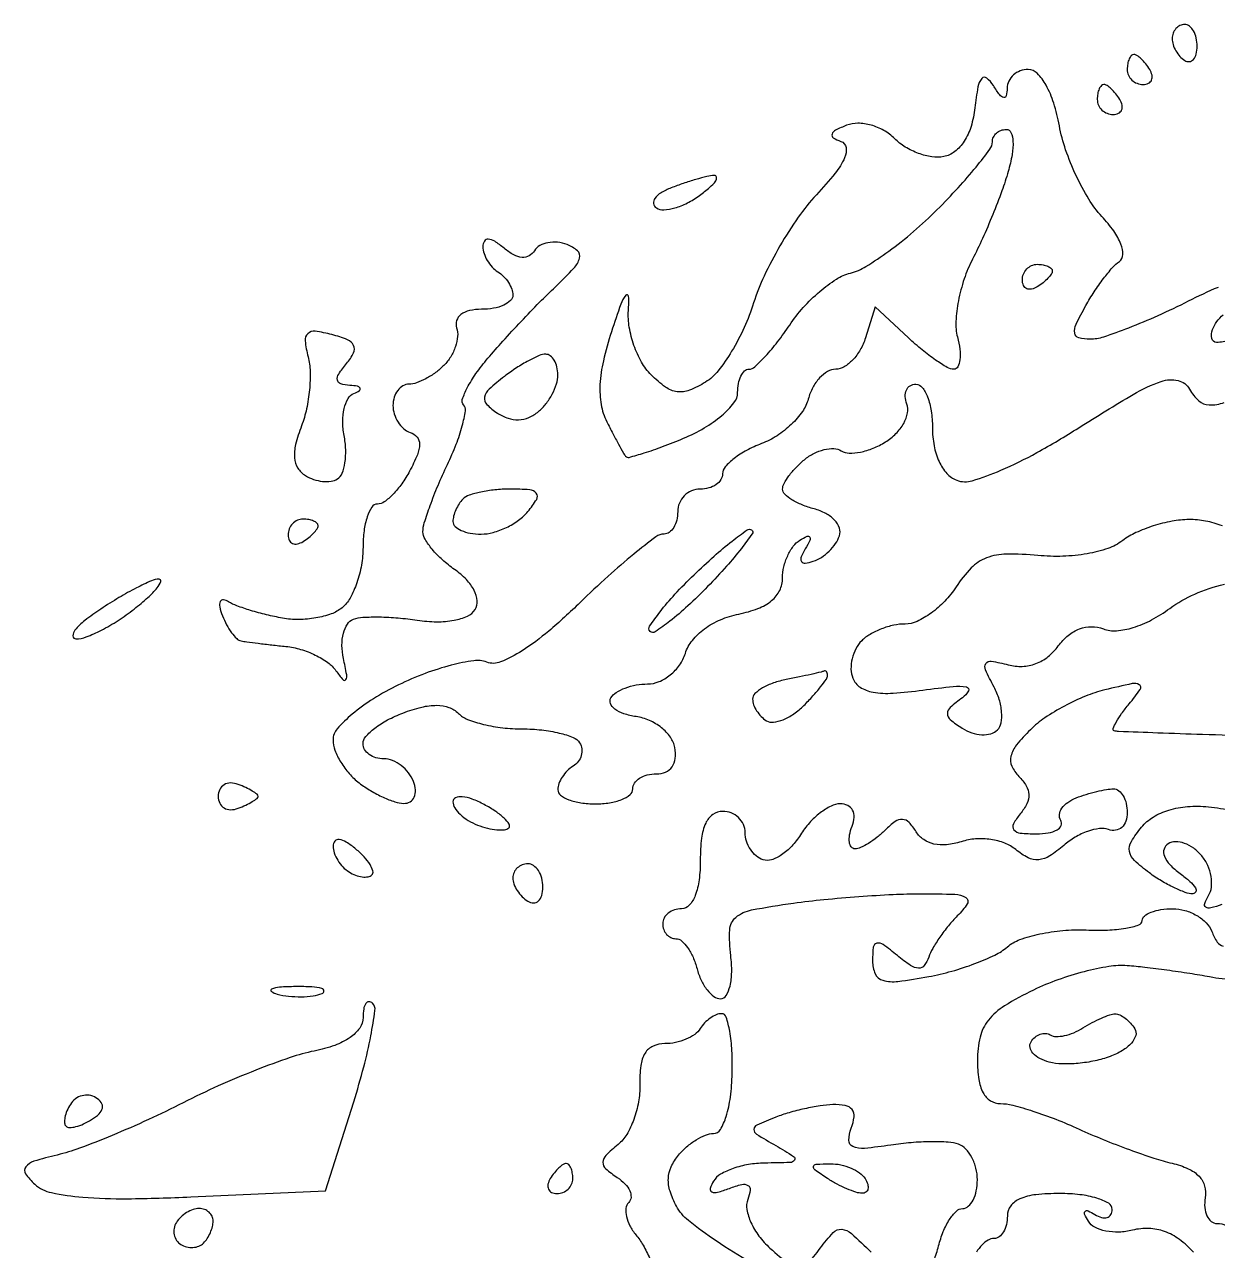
# Model space of a CAD drawing. Extents: x 0 to 102, y 0 to 135.
# Drawn here: x 90.05 to 96.78, y 81.32 to 88.24 of the extents above; entities that cross this region are included whole.
import ezdxf

# ---------------------------------------------------------------- set-up
doc = ezdxf.new("R2010")
doc.units = 0
doc.header["$MEASUREMENT"] = 0

msp = doc.modelspace()

# ---------------------------------------------------------------- linework, layer by layer
for points in [[(96.5991, 88.2378, 0.112153), (96.572206, 88.231691, 0.100145), (96.549309, 88.214415, 0.094392), (96.533948, 88.188589, 0.087308), (96.5286, 88.158193, 0.076861), (96.533808, 88.124513, 0.053298), (96.549309, 88.089171, 0.05288), (96.572128, 88.057576, 0.071639), (96.5991, 88.035014, 0.16277), (96.625814, 88.028735, 0.190804), (96.648891, 88.040426, 0.124167), (96.664497, 88.070569, 0.05773), (96.6696, 88.114621, 0.055286), (96.664374, 88.161741, 0.074868), (96.648891, 88.201616, 0.094314), (96.625998, 88.228364, 0.170324)], [(96.312107, 88.0686, 0.210953), (96.297841, 88.062301, 0.081139), (96.285759, 88.043749, 0.061769), (96.277536, 88.016389, 0.042167), (96.2748, 87.984, 0.105053), (96.281658, 87.95172, 0.099167), (96.301118, 87.924251, 0.09642), (96.330193, 87.90584, 0.093332), (96.364393, 87.8994, 0.108972), (96.394421, 87.906023, 0.182303), (96.412309, 87.924251, 0.161196), (96.414941, 87.951674, 0.082592), (96.4017, 87.984, 0.029505), (96.378943, 88.016383, 0.035638), (96.353814, 88.043749, 0.038439), (96.329935, 88.063055, 0.151918)], [(96.142907, 87.8994, 0.210953), (96.128641, 87.893101, 0.081139), (96.116559, 87.874549, 0.061769), (96.108336, 87.847189, 0.042167), (96.1056, 87.8148, 0.105053), (96.112458, 87.78252, 0.099167), (96.131918, 87.755051, 0.09642), (96.160993, 87.73664, 0.093332), (96.195193, 87.7302, 0.108972), (96.225221, 87.736823, 0.182303), (96.243109, 87.755051, 0.161196), (96.245741, 87.782474, 0.082592), (96.2325, 87.8148, 0.029505), (96.209743, 87.847183, 0.035638), (96.184614, 87.874549, 0.038439), (96.160735, 87.893855, 0.151918)], [(93.94332, 87.385854, 0.040059), (93.901968, 87.379409, 0.011396), (93.839035, 87.362837, 0.0114), (93.768585, 87.340807, 0.011845), (93.700115, 87.315848, 0.0416), (93.642923, 87.287768, 0.099278), (93.60806, 87.256096, 0.196445), (93.600614, 87.226626, 0.222768), (93.616448, 87.202396, 0.155193), (93.658625, 87.191822, 0.054551), (93.720856, 87.202586, 0.047746), (93.79127, 87.230359, 0.040086), (93.859653, 87.272402, 0.0193), (93.917227, 87.318012, 0.056762), (93.951585, 87.35498, 0.209864), (93.956309, 87.375936, 0.380211)], [(92.756368, 86.975051, 0.028771), (92.703593, 87.013952, 0.126056), (92.667202, 87.02629, 0.282987), (92.645655, 87.015197, 0.13679), (92.637, 86.984152, 0.080924), (92.643237, 86.945867, 0.053435), (92.661851, 86.905254, 0.052403), (92.689237, 86.868568, 0.067923), (92.7216, 86.8419, -0.06081), (92.753961, 86.815995, -0.051032), (92.781349, 86.781589, -0.053229), (92.799999, 86.744319, -0.089642), (92.8062, 86.710007, -0.207143), (92.793027, 86.679574, -0.082571), (92.754427, 86.653785, -0.062946), (92.697423, 86.636244, -0.043224), (92.62995, 86.6304, 0.053595), (92.56211, 86.623107, 0.10666), (92.513153, 86.60085, 0.154795), (92.488606, 86.566786, 0.161131), (92.488698, 86.525405, -0.103478), (92.49427, 86.477388, -0.058902), (92.48213, 86.419967, -0.055118), (92.455319, 86.362445, -0.059851), (92.417191, 86.313905, -0.037856), (92.369747, 86.273148, -0.034698), (92.315345, 86.238686, -0.03651), (92.262328, 86.214862, -0.087557), (92.220043, 86.2074, 0.131281), (92.185476, 86.198165, 0.100621), (92.156026, 86.172194, 0.088221), (92.136217, 86.133344, 0.074022), (92.1294, 86.08755, 0.074662), (92.136642, 86.039325, 0.067194), (92.157815, 85.993434, 0.070386), (92.189156, 85.95675, 0.100713), (92.226131, 85.935456, -0.13675), (92.26514, 85.909136, -0.181721), (92.279524, 85.869223, -0.096199), (92.266958, 85.808918, -0.023545), (92.223155, 85.716906, -0.031585), (92.178986, 85.645595, -0.038563), (92.128759, 85.585327, -0.042403), (92.079936, 85.543007, -0.158666), (92.041823, 85.5306, 0.254059), (92.010463, 85.513566, 0.06311), (91.984177, 85.459089, 0.049111), (91.96614, 85.380416, 0.031816), (91.9602, 85.287159, -0.043456), (91.951457, 85.186757, -0.039931), (91.925452, 85.08639, -0.042346), (91.887307, 85.000511, -0.094135), (91.841907, 84.945543, -0.087462), (91.780863, 84.910734, -0.042988), (91.694117, 84.887858, -0.040902), (91.597329, 84.879108, -0.046981), (91.504903, 84.887029, -0.014602), (91.414933, 84.906073, -0.014238), (91.325461, 84.930476, -0.014283), (91.248182, 84.956369, -0.05047), (91.201165, 84.979239, 0.106344), (91.171567, 84.989765, 0.333088), (91.154271, 84.980016, 0.160888), (91.151417, 84.950197, 0.035714), (91.16652, 84.900494, 0.030801), (91.189808, 84.849447, 0.036474), (91.218082, 84.804596, 0.039509), (91.246979, 84.771273, 0.14641), (91.271301, 84.758403, 0.015998), (91.303608, 84.753059, 0.002441), (91.368366, 84.744786, 0.002729), (91.444919, 84.735809, 0.002362), (91.525344, 84.727208, -0.047444), (91.60784, 84.710774, -0.040298), (91.690619, 84.678476, -0.042144), (91.761609, 84.636231, -0.083742), (91.807633, 84.589955, 0.022345), (91.847245, 84.538942, 0.512003), (91.86298, 84.540212, 0.182848), (91.867994, 84.567434, 0.00883), (91.84962, 84.659394, -0.050955), (91.841233, 84.733257, -0.064971), (91.849331, 84.801256, -0.079106), (91.871768, 84.853424, -0.166349), (91.905731, 84.880724, -0.073142), (91.95978, 84.891757, -0.017484), (92.051681, 84.89363, -0.0176), (92.158452, 84.888309, -0.016603), (92.266695, 84.875457, 0.034702), (92.376415, 84.866438, 0.048925), (92.474127, 84.874777, 0.058889), (92.550173, 84.898347, 0.150887), (92.593116, 84.935837, 0.162352), (92.604714, 84.984997, 0.096595), (92.587761, 85.043334, 0.07396), (92.543771, 85.104556, 0.047306), (92.476971, 85.161458, -0.030503), (92.408702, 85.215767, -0.035239), (92.350997, 85.275593, -0.037864), (92.31043, 85.33227, -0.137233), (92.2986, 85.374562, -0.075855), (92.306331, 85.425225, -0.011589), (92.33913, 85.522241, -0.012736), (92.383749, 85.635704, -0.010732), (92.436575, 85.75349, 0.018021), (92.486056, 85.868267, 0.026555), (92.520355, 85.972504, 0.024789), (92.538834, 86.057031, 0.242348), (92.528032, 86.090768, -0.287082), (92.520904, 86.121729, -0.03693), (92.54908, 86.187148, -0.034025), (92.598062, 86.267303, -0.021767), (92.665007, 86.353547, -0.008261), (92.74959, 86.449959, -0.005004), (92.852701, 86.561385, -0.005012), (92.957295, 86.669968, -0.008789), (93.046294, 86.757396, 0.014261), (93.15066, 86.862191, 0.121545), (93.182967, 86.919552, 0.289166), (93.170655, 86.96052, 0.087588), (93.112453, 86.995498, 0.066141), (93.058204, 87.008447, 0.071975), (93.004052, 87.0062, 0.080916), (92.958277, 86.989663, 0.127963), (92.928278, 86.960997, -0.127098), (92.897696, 86.931675, -0.149374), (92.858617, 86.923142, -0.106971), (92.811152, 86.937549, -0.046256)], [(95.7672, 86.8842, -0.042167), (95.799589, 86.881464, -0.061769), (95.826949, 86.873241, -0.081139), (95.845501, 86.861159, -0.210953), (95.8518, 86.846893, -0.151918), (95.846255, 86.829065, -0.038439), (95.826949, 86.805186, -0.035638), (95.799583, 86.780057, -0.029505), (95.7672, 86.7573, -0.082592), (95.734874, 86.744059, -0.161196), (95.707451, 86.746691, -0.182303), (95.689223, 86.764579, -0.108972), (95.6826, 86.794607, -0.093332), (95.68904, 86.828807, -0.09642), (95.707451, 86.857882, -0.099167), (95.73492, 86.877342, -0.105053)], [(91.784415, 86.487435, 0.030405), (91.690242, 86.506034, 0.225347), (91.647859, 86.492499, 0.239029), (91.633058, 86.451848, 0.033934), (91.650186, 86.361789, -0.058296), (91.661633, 86.280154, -0.029559), (91.657868, 86.176315, -0.028896), (91.641191, 86.068248, -0.038125), (91.612975, 85.97269, 0.029299), (91.57993, 85.867628, 0.081804), (91.573551, 85.790879, 0.120812), (91.592399, 85.734154, 0.11449), (91.635632, 85.691251, 0.058614), (91.681395, 85.669903, 0.054698), (91.731946, 85.659124, 0.058694), (91.779487, 85.659906, 0.105357), (91.816077, 85.672999, 0.163973), (91.842425, 85.704781, 0.053916), (91.858214, 85.764282, 0.046933), (91.862532, 85.838811, 0.038256), (91.853563, 85.918265, -0.046301), (91.845942, 85.997117, -0.058463), (91.854198, 86.06988, -0.070271), (91.876037, 86.126171, -0.168816), (91.909046, 86.15547, 0.044132), (91.939756, 86.171444, 0.384158), (91.943517, 86.185065, 0.239462), (91.928788, 86.195954, 0.027265), (91.886391, 86.200721, -0.056469), (91.834094, 86.209713, -0.29076), (91.815556, 86.230774, -0.188027), (91.823042, 86.264911, -0.026297), (91.867024, 86.323967, 0.054485), (91.907144, 86.384689, 0.240196), (91.907291, 86.426283, 0.182496), (91.87209, 86.458545, 0.031275)], [(92.99157, 86.3766, 0.103121), (92.955043, 86.368986, 0.020747), (92.895001, 86.339795, 0.021099), (92.82681, 86.299271, 0.01834), (92.75892, 86.251308, 0.021039), (92.67232, 86.179277, 0.162146), (92.646761, 86.133948, 0.248567), (92.659126, 86.093302, 0.051975), (92.718763, 86.044647, 0.065438), (92.779171, 86.015481, 0.089414), (92.838878, 86.007021, 0.091698), (92.896649, 86.019969, 0.072466), (92.951413, 86.053398, 0.055436), (92.992966, 86.096483, 0.043218), (93.028102, 86.151279, 0.044461), (93.052103, 86.208858, 0.076666), (93.06, 86.260059, 0.056784), (93.054921, 86.304635, 0.076159), (93.039899, 86.342366, 0.095264), (93.017675, 86.367659, 0.1665)], [(92.788359, 85.6152, 0.024777), (92.704688, 85.611051, 0.027823), (92.625062, 85.598633, 0.028718), (92.55934, 85.580601, 0.115563), (92.5242, 85.5588, 0.053359), (92.502609, 85.532033, 0.038504), (92.484367, 85.498258, 0.03911), (92.471896, 85.463008, 0.065559), (92.4678, 85.4319, 0.209925), (92.47964, 85.404943, 0.081529), (92.51446, 85.382109, 0.062085), (92.56583, 85.366572, 0.04245), (92.626641, 85.3614, 0.067559), (92.695177, 85.370703, 0.044533), (92.76976, 85.398677, 0.044279), (92.83881, 85.439725, 0.063393), (92.8908, 85.4883, 0.03389), (92.940623, 85.557361, 0.319327), (92.938518, 85.591853, 0.208761), (92.901086, 85.611342, 0.017107)], [(91.6218, 85.446, 0.105053), (91.58952, 85.439142, 0.099167), (91.562051, 85.419682, 0.09642), (91.54364, 85.390607, 0.093332), (91.5372, 85.356407, 0.108972), (91.543823, 85.326379, 0.182303), (91.562051, 85.308491, 0.161196), (91.589474, 85.305859, 0.082592), (91.6218, 85.3191, 0.029505), (91.654183, 85.341857, 0.035638), (91.681549, 85.366986, 0.038439), (91.700855, 85.390865, 0.151918), (91.7064, 85.408693, 0.210953), (91.700101, 85.422959, 0.081139), (91.681549, 85.435041, 0.061769), (91.654189, 85.443264, 0.042167)], [(94.154017, 85.384946, -0.412246), (94.157682, 85.363409, -0.011601), (94.096226, 85.280292, -0.017284), (94.012488, 85.179746, -0.010193), (93.906, 85.0653, -0.013127), (93.794003, 84.95566, -0.021663), (93.693179, 84.869838, -0.017325), (93.609752, 84.809362, -0.358803), (93.581063, 84.812137, -0.357591), (93.578235, 84.84074, -0.0179), (93.637253, 84.922699, -0.022055), (93.721414, 85.021815, -0.013369), (93.829081, 85.131783, -0.010305), (93.942277, 85.236947, -0.016537), (94.043504, 85.321338, -0.010534), (94.1288, 85.384952, -0.320312)], [(90.808359, 85.107043, 0.103357), (90.765382, 85.097728, 0.01367), (90.680936, 85.057274, 0.015373), (90.582362, 85.002802, 0.012345), (90.4797, 84.9384, 0.019297), (90.389652, 84.873631, 0.053788), (90.333811, 84.819526, 0.180702), (90.322313, 84.786621, 0.406536), (90.339456, 84.769757, 0.094654), (90.397261, 84.780505, 0.025383), (90.482842, 84.819066, 0.024774), (90.577428, 84.873679, 0.023342), (90.668115, 84.9384, 0.015715), (90.745624, 85.003413, 0.036943), (90.798042, 85.057734, 0.085027), (90.81833, 85.092835, 0.524643)], [(94.56165, 84.588479, -0.065829), (94.54624, 84.58255, -0.002963), (94.490797, 84.569573, -0.004927), (94.424611, 84.555178, -0.003502), (94.35015, 84.540295, 0.03523), (94.277273, 84.520853, 0.048633), (94.215715, 84.492746, 0.058707), (94.173055, 84.460797, 0.205502), (94.1598, 84.429909, 0.089108), (94.165504, 84.398158, 0.05326), (94.182648, 84.363721, 0.051128), (94.207828, 84.331971, 0.061216), (94.23758, 84.308115, 0.169581), (94.277074, 84.299383, 0.066704), (94.331792, 84.313446, 0.05587), (94.392168, 84.346148, 0.044372), (94.44908, 84.393765, 0.012579), (94.500297, 84.447627, 0.017129), (94.54352, 84.498856, 0.01404), (94.576251, 84.542955, 0.153801), (94.5828, 84.563743, 0.058802), (94.58126, 84.576793, 0.118669), (94.576587, 84.585965, 0.177703), (94.569668, 84.589851, 0.166183)], [(91.2552, 83.948383, 0.090826), (91.21215, 83.956451, 0.136649), (91.175535, 83.946415, 0.147408), (91.151207, 83.919716, 0.112027), (91.1424, 83.8809, 0.112027), (91.151207, 83.842084, 0.147408), (91.175535, 83.815385, 0.136649), (91.21215, 83.805349, 0.090826), (91.2552, 83.813417, 0.017491), (91.298416, 83.831759, 0.025698), (91.334865, 83.851095, 0.023571), (91.362052, 83.869152, 0.238735), (91.368, 83.8809, 0.238735), (91.362052, 83.892648, 0.023571), (91.334865, 83.910705, 0.025698), (91.298416, 83.930041, 0.017491)], [(92.644246, 83.834722, 0.033165), (92.57651, 83.865386, 0.067322), (92.519608, 83.87837, 0.122555), (92.482395, 83.872594, 0.301931), (92.4678, 83.850628, 0.144219), (92.477799, 83.816683, 0.059778), (92.508634, 83.7795, 0.052368), (92.553628, 83.744981, 0.045871), (92.606809, 83.71876, 0.030275), (92.662773, 83.701087, 0.038881), (92.715981, 83.692084, 0.043102), (92.759656, 83.69192, 0.177582), (92.783254, 83.702854, 0.353534), (92.785475, 83.72377, 0.059538), (92.757863, 83.757033, 0.04293), (92.709227, 83.795822, 0.024012)], [(91.919944, 83.583103, 0.030483), (91.865443, 83.62299, 0.110288), (91.825321, 83.637687, 0.256649), (91.801239, 83.628319, 0.176123), (91.791, 83.600152, 0.085443), (91.797634, 83.561615, 0.053409), (91.817505, 83.520232, 0.051744), (91.846714, 83.482423, 0.0641), (91.881229, 83.454421, 0.04739), (91.918614, 83.435952, 0.058241), (91.956325, 83.426411, 0.069134), (91.98875, 83.426624, 0.161573), (92.010173, 83.437373, 0.274667), (92.015888, 83.459823, 0.066988), (91.999639, 83.496152, 0.05004), (91.966546, 83.539289, 0.030935)], [(92.8908, 83.5002, 0.092995), (92.858505, 83.494141, 0.096318), (92.831051, 83.476815, 0.099231), (92.812677, 83.450967, 0.105429), (92.8062, 83.420593, 0.089642), (92.812401, 83.386281, 0.053229), (92.831051, 83.349011, 0.051032), (92.858439, 83.314605, 0.06081), (92.8908, 83.2887, 0.139169), (92.922918, 83.279568, 0.191142), (92.950549, 83.290517, 0.138808), (92.969202, 83.321639, 0.066118), (92.9754, 83.368307, 0.062283), (92.969094, 83.418738, 0.080552), (92.950549, 83.461456, 0.097988), (92.923065, 83.490046, 0.153634)], [(91.5795, 82.806907, 0.012823), (91.48913, 82.803472, 0.080377), (91.444216, 82.793237, 0.597527), (91.442732, 82.779691, 0.087174), (91.47536, 82.764773, 0.037336), (91.540299, 82.752937, 0.029507), (91.611649, 82.749606, 0.030339), (91.678574, 82.754501, 0.06278), (91.72916, 82.767908, 0.31318), (91.739056, 82.783035, 0.333666), (91.728155, 82.796744, 0.052471), (91.670878, 82.805405, 0.014395)], [(92.013461, 82.713739, 0.206191), (91.993425, 82.721711, 0.24505), (91.975846, 82.71191, 0.107754), (91.96386, 82.680721, 0.03807), (91.9602, 82.632722, -0.15486), (91.941281, 82.573104, -0.088533), (91.887072, 82.519516, -0.065442), (91.800315, 82.475192, -0.036022), (91.68525, 82.443395, 0.03325), (91.548142, 82.406322, 0.011305), (91.354385, 82.3349, 0.011184), (91.14331, 82.246121, 0.012646), (90.945, 82.151353, -0.01009), (90.748823, 82.056369, -0.009378), (90.544163, 81.966938, -0.009403), (90.359229, 81.89427, -0.030986), (90.233847, 81.856355, 0.015228), (90.101827, 81.82093, 0.156644), (90.055919, 81.789295, 0.328018), (90.055031, 81.750248, 0.057257), (90.106947, 81.691715, 0.131935), (90.20128, 81.643976, 0.031154), (90.377569, 81.618441, 0.023252), (90.63011, 81.609582, 0.008519), (90.9873, 81.619754), (91.7487, 81.654428), (91.907711, 82.157453, 0.011837), (91.964781, 82.354068, 0.017743), (92.004368, 82.528359, 0.012855), (92.027746, 82.671271, 0.234628)], [(96.206357, 82.652905, -0.116886), (96.232549, 82.647307, -0.051007), (96.263131, 82.628758, -0.046665), (96.293041, 82.601427, -0.045925), (96.317542, 82.568884, -0.215759), (96.322466, 82.5308, -0.108622), (96.298196, 82.487698, -0.075548), (96.247553, 82.445835, -0.046444), (96.17764, 82.41231, -0.037029), (96.092874, 82.387909, -0.028334), (95.997458, 82.373526, -0.029008), (95.906113, 82.370331, -0.05825), (95.834757, 82.380344, -0.054545), (95.780694, 82.400988, -0.092558), (95.742503, 82.430526, -0.133446), (95.725902, 82.463819, -0.189936), (95.731697, 82.495998, -0.079254), (95.754378, 82.522292, -0.090948), (95.783136, 82.538737, -0.100771), (95.813393, 82.542915, -0.123095), (95.840535, 82.534262, 0.139833), (95.87287, 82.525114, 0.052397), (95.920161, 82.530187, 0.046714), (95.973474, 82.546965, 0.041469), (96.025039, 82.573887, -0.018681), (96.076366, 82.603732, -0.019591), (96.128981, 82.629159, -0.019679), (96.175925, 82.647454, -0.077685)], [(90.452278, 82.179705, 0.103479), (90.41445, 82.1934, 0.098884), (90.373647, 82.191113, 0.096839), (90.336173, 82.173186, 0.094768), (90.307874, 82.142351, 0.038613), (90.288563, 82.104928, 0.050865), (90.277309, 82.068232, 0.060887), (90.275019, 82.037462, 0.18664), (90.283329, 82.018671, 0.211554), (90.303242, 82.010984, 0.051196), (90.338977, 82.016415, 0.043708), (90.382372, 82.031789, 0.031442), (90.427732, 82.056025, 0.051827), (90.470844, 82.089287, 0.154764), (90.488595, 82.121548, 0.207337), (90.482027, 82.15192, 0.099167)], [(93.107293, 81.8082, 0.151918), (93.089465, 81.802655, 0.038439), (93.065586, 81.783349, 0.035638), (93.040457, 81.755983, 0.029505), (93.0177, 81.7236, 0.082592), (93.004459, 81.691274, 0.161196), (93.007091, 81.663851, 0.182303), (93.024979, 81.645623, 0.108972), (93.055007, 81.639, 0.093332), (93.089207, 81.64544, 0.09642), (93.118282, 81.663851, 0.099167), (93.137742, 81.69132, 0.105053), (93.1446, 81.7236, 0.042167), (93.141864, 81.755989, 0.061769), (93.133641, 81.783349, 0.081139), (93.121559, 81.801901, 0.210953)], [(94.598957, 81.806905, -0.053738), (94.657557, 81.801125, -0.049393), (94.71535, 81.782968, -0.052761), (94.763876, 81.755919, -0.101161), (94.7943, 81.7236, -0.058538), (94.809387, 81.69127, -0.128516), (94.811122, 81.664232, -0.195945), (94.799748, 81.646817, -0.157323), (94.778143, 81.640295, -0.074451), (94.743406, 81.646171, -0.021733), (94.692528, 81.665301, -0.021318), (94.636407, 81.692115, -0.021347), (94.5828, 81.7236, -0.010223), (94.511503, 81.77177, -0.295079), (94.503636, 81.791337, -0.343021), (94.51838, 81.804224, -0.012098)], [(91.034593, 81.5544, 0.08447), (91.000542, 81.548606, 0.05343), (90.964073, 81.531266, 0.051896), (90.930834, 81.505771, 0.064898), (90.906313, 81.475646, 0.093091), (90.893379, 81.442093, 0.096347), (90.893728, 81.406558, 0.099213), (90.907242, 81.374567, 0.105322), (90.93182, 81.351046, 0.08028), (90.964232, 81.337595, 0.074487), (91.000101, 81.334559, 0.077824), (91.03384, 81.342089, 0.10298), (91.0601, 81.3593, 0.055296), (91.080813, 81.385182, 0.038722), (91.098308, 81.418217, 0.039128), (91.110261, 81.452955, 0.063383), (91.1142, 81.4839, 0.112153), (91.108091, 81.510794, 0.100145), (91.090815, 81.533691, 0.094392), (91.064989, 81.549052, 0.087308)]]:
    msp.add_lwpolyline(points, format="xyb", close=True)
for points in [[(96.787286, 86.754245, 0.01604), (96.619184, 86.675732, -0.011356), (96.447533, 86.593595, -0.013504), (96.281873, 86.524219, -0.012332), (96.140021, 86.473253, -0.080237), (96.065396, 86.4612, -0.064638), (96.001354, 86.469514, -0.305881), (95.978216, 86.495952, -0.144666), (95.986347, 86.545664, -0.015131), (96.041433, 86.65155, -0.017555), (96.088243, 86.728749, -0.017008), (96.140825, 86.803314, -0.017196), (96.191511, 86.86566, -0.058155), (96.230283, 86.900894, 0.23938), (96.249934, 86.938693, 0.095561), (96.239121, 86.997771, 0.062511), (96.198754, 87.072293, 0.032052), (96.131384, 87.154694, -0.050832), (96.057657, 87.252105, -0.02707), (95.98615, 87.385468, -0.026651), (95.927208, 87.531022, -0.037248), (95.891536, 87.66675, 0.030438), (95.859968, 87.793868, 0.050632), (95.816477, 87.895194, 0.066071), (95.766604, 87.962379, 0.202782), (95.715485, 87.984, 0.08857), (95.670529, 87.975974, 0.093791), (95.632131, 87.952936, 0.098632), (95.606202, 87.918596, 0.109905), (95.596705, 87.87825, -0.04839), (95.59207, 87.835884, -0.409025), (95.577606, 87.826229, -0.188239), (95.555423, 87.840138, -0.018598), (95.519147, 87.892998, 0.079642), (95.481589, 87.935544, 0.41338), (95.453443, 87.932853, 0.130807), (95.431753, 87.885727, 0.014356), (95.414692, 87.766821, -0.044958), (95.393104, 87.662282, -0.069245), (95.35452, 87.578545, -0.084681), (95.301837, 87.520733, -0.119418), (95.238584, 87.492096, -0.084331), (95.17247, 87.49083, -0.050403), (95.096084, 87.510321, -0.048694), (95.021674, 87.546069, -0.060128), (94.961186, 87.593528, 0.066861), (94.90055, 87.639804, 0.061906), (94.828281, 87.669908, 0.065142), (94.754733, 87.680343, 0.094593), (94.690379, 87.66878, 0.023719), (94.628252, 87.641493, 0.193636), (94.608049, 87.618781, 0.356424), (94.615429, 87.597938, 0.056048), (94.657906, 87.578265, -0.279798), (94.687302, 87.543605, -0.147639), (94.679411, 87.485686, -0.062519), (94.625302, 87.398108, -0.017631), (94.520055, 87.27654, 0.034562), (94.417717, 87.149918, 0.021091), (94.314192, 86.987856, 0.021096), (94.224755, 86.817769, 0.034774), (94.165679, 86.666532, -0.031113), (94.112395, 86.52712, -0.029689), (94.041495, 86.393116, -0.031038), (93.964561, 86.282584, -0.085818), (93.894125, 86.219617, -0.04391), (93.803178, 86.173364, -0.129655), (93.734181, 86.164705, -0.124627), (93.668236, 86.19112, -0.039127), (93.58677, 86.260745, -0.06831), (93.532955, 86.331683, -0.043256), (93.489979, 86.426357, -0.042766), (93.463379, 86.528743, -0.059863), (93.458742, 86.623059, 0.030012), (93.45959, 86.704175, 0.690044), (93.444001, 86.709224, 0.084006), (93.415954, 86.65889, 0.005724), (93.36285, 86.5035, 0.022565), (93.317017, 86.339639, 0.043923), (93.298107, 86.205274, 0.055186), (93.304667, 86.092745, 0.074283), (93.336415, 85.9959, 0.003744), (93.370516, 85.929193, 0.004891), (93.402752, 85.868734, 0.003659), (93.430586, 85.818613, 0.04482), (93.443015, 85.800594, 0.294169), (93.462146, 85.794567, 0.008455), (93.548004, 85.819621, 0.014552), (93.651385, 85.855025, 0.009186), (93.769956, 85.902027, 0.034125), (93.886792, 85.960497, 0.042759), (93.985535, 86.030647, 0.048399), (94.054456, 86.101594, 0.170162), (94.0752, 86.160783, -0.046377), (94.07987, 86.211024, -0.066171), (94.093838, 86.253527, -0.08607), (94.114411, 86.282258, -0.195913), (94.13865, 86.292243, 0.187294), (94.172249, 86.305435, 0.020144), (94.23249, 86.365593, 0.022566), (94.30045, 86.446168, 0.016315), (94.369006, 86.541604, -0.035902), (94.445852, 86.640198, -0.032349), (94.538574, 86.730518, -0.033846), (94.632606, 86.800518, -0.081772), (94.711883, 86.834888, 0.07653), (94.799931, 86.871976, 0.019842), (94.92804, 86.957958, 0.019706), (95.067966, 87.068859, 0.018952), (95.200627, 87.191827, 0.010479), (95.320445, 87.316775, 0.014758), (95.421523, 87.433432, 0.0109), (95.499581, 87.533459, 0.1616), (95.5134, 87.5751, -0.110848), (95.519437, 87.601995, -0.100001), (95.536516, 87.624891, -0.09478), (95.562048, 87.640248, -0.088363), (95.592094, 87.6456, -0.300818), (95.618383, 87.62821, -0.089633), (95.629572, 87.578908, -0.054822), (95.624633, 87.503191, -0.026161), (95.602648, 87.408008, -0.01755), (95.567064, 87.298578, -0.009148), (95.515478, 87.164701, -0.009086), (95.457459, 87.029086, -0.013706), (95.401584, 86.91337, 0.038285), (95.354223, 86.801573, 0.033109), (95.3217, 86.678321, 0.034514), (95.307373, 86.56223, 0.077548), (95.316298, 86.474162, -0.033366), (95.329659, 86.404336, -0.058304), (95.330006, 86.34551, -0.087627), (95.318364, 86.305831, -0.285009), (95.29607, 86.292, -0.132202), (95.259011, 86.301973, -0.019573), (95.192972, 86.343828, -0.020915), (95.117279, 86.400877, -0.016626), (95.0404, 86.468434), (94.852594, 86.644868), (94.796596, 86.468434, -0.053641), (94.766905, 86.400956, -0.059377), (94.724344, 86.343828, -0.067597), (94.675999, 86.304982, -0.136309), (94.629266, 86.292, 0.134049), (94.583418, 86.279483, 0.073165), (94.537719, 86.242597, 0.064314), (94.499064, 86.188129, 0.058305), (94.473954, 86.123819, -0.090018), (94.441164, 86.053317, -0.048468), (94.378359, 85.980505, -0.046144), (94.297588, 85.916518, -0.053658), (94.210287, 85.872113, 0.032222), (94.126187, 85.833772, 0.041783), (94.055133, 85.787657, 0.047359), (94.005336, 85.740907, 0.182564), (93.9906, 85.701894, -0.144811), (93.98082, 85.668834, -0.099378), (93.953323, 85.640666, -0.083591), (93.912209, 85.621684, -0.066536), (93.8637, 85.6152, 0.099038), (93.81527, 85.605512, 0.097945), (93.774077, 85.577923, 0.097945), (93.746488, 85.53673, 0.099038), (93.7368, 85.4883, -0.058635), (93.731089, 85.439767, -0.077698), (93.71423, 85.398677, -0.09631), (93.689273, 85.37115, -0.161969), (93.659964, 85.3614, 0.163594), (93.613431, 85.345756, 0.008715), (93.488942, 85.247926, 0.012921), (93.343522, 85.123102, 0.008993), (93.185659, 84.975104, -0.016505), (93.00847, 84.813919, -0.034241), (92.858219, 84.702826, -0.043486), (92.737277, 84.639662, -0.192525), (92.658539, 84.63856, 0.128302), (92.58538, 84.646729, 0.027228), (92.458596, 84.621233, 0.026816), (92.310702, 84.574426, 0.02268), (92.159944, 84.509709, 0.026829), (92.018684, 84.431714, 0.035094), (91.899377, 84.345038, 0.037744), (91.814419, 84.262011, 0.182343), (91.791, 84.19993, 0.090645), (91.801673, 84.14154, 0.046178), (91.83449, 84.074273, 0.043822), (91.882407, 84.00907, 0.050077), (91.93905, 83.956367, 0.028635), (92.003304, 83.913154, 0.02629), (92.073894, 83.876204, 0.02724), (92.140391, 83.850015, 0.073792), (92.190195, 83.841291, 0.138767), (92.22576, 83.85036, 0.159468), (92.249018, 83.876397, 0.124759), (92.255733, 83.916838, 0.070801), (92.244594, 83.9655, 0.074185), (92.21717, 84.014012, 0.064359), (92.175584, 84.055123, 0.06686), (92.12674, 84.082933, 0.096313), (92.078049, 84.0924, -0.071903), (92.033014, 84.09891, -0.087), (91.994818, 84.117866, -0.100405), (91.969283, 84.146034, -0.134877), (91.9602, 84.179094, -0.185197), (91.975209, 84.218227, -0.046347), (92.026375, 84.265481, -0.04104), (92.099233, 84.312286, -0.031426), (92.185476, 84.351438, -0.030112), (92.291337, 84.384546, -0.062481), (92.377155, 84.394729, -0.083454), (92.445474, 84.382776, -0.11188), (92.498496, 84.349344, 0.105274), (92.550623, 84.315517, 0.032012), (92.641008, 84.287375, 0.030485), (92.749027, 84.268065, 0.028993), (92.860427, 84.2616, -0.02661), (92.968966, 84.255819, -0.033222), (93.068369, 84.238466, -0.03519), (93.147019, 84.213307, -0.160678), (93.183287, 84.182846, -0.108373), (93.195267, 84.148727, -0.099685), (93.192406, 84.111616, -0.095498), (93.175106, 84.077225, -0.090427), (93.14598, 84.050953, 0.059916), (93.113091, 84.024722, 0.050815), (93.085257, 83.990039, 0.053152), (93.066297, 83.95258, 0.090837), (93.06, 83.918207, 0.236101), (93.07526, 83.887691, 0.070965), (93.122128, 83.861985, 0.054247), (93.190497, 83.84441, 0.035819), (93.2715, 83.8386, 0.038131), (93.352492, 83.844786, 0.057076), (93.420872, 83.863451, 0.074992), (93.467532, 83.890804, 0.226478), (93.483, 83.9232, -0.154938), (93.493244, 83.955465, -0.097747), (93.522099, 83.982949, -0.080104), (93.565207, 84.001496, -0.06169), (93.616103, 84.0078, 0.099718), (93.668449, 84.018344, 0.140123), (93.705413, 84.047991, 0.127179), (93.723355, 84.095177, 0.074817), (93.720989, 84.15585, 0.107894), (93.695971, 84.214485, 0.069507), (93.64503, 84.2684, 0.064929), (93.577057, 84.309636, 0.068602), (93.502031, 84.331098, -0.042728), (93.432403, 84.347184, -0.081936), (93.381581, 84.373382, -0.136574), (93.357187, 84.404822, -0.239945), (93.359838, 84.436848, -0.114611), (93.389761, 84.466988, -0.049582), (93.440686, 84.492325, -0.045531), (93.502658, 84.509584, -0.045182), (93.566892, 84.5154, 0.099056), (93.631581, 84.528343, 0.071515), (93.694936, 84.566124, 0.068746), (93.747378, 84.622078, 0.077254), (93.780203, 84.688076, -0.094101), (93.819615, 84.761087, -0.063534), (93.888321, 84.826555, -0.057833), (93.978673, 84.878147, -0.051521), (94.082004, 84.910151, 0.041052), (94.19017, 84.94119, 0.081807), (94.267046, 84.985695, 0.106709), (94.312739, 85.043349, 0.11489), (94.329, 85.113182, -0.057093), (94.336245, 85.176426, -0.050055), (94.357691, 85.239417, -0.05282), (94.389264, 85.292846, -0.094772), (94.426671, 85.327179, -0.029313), (94.467212, 85.349062, -0.377372), (94.482456, 85.34459, -0.264656), (94.483345, 85.325388, -0.020611), (94.457195, 85.278896, 0.039059), (94.433497, 85.232871, 0.24518), (94.435631, 85.207364, 0.29027), (94.456795, 85.197362, 0.049588), (94.502287, 85.207662, 0.065357), (94.547846, 85.229798, 0.04714), (94.591939, 85.265238, 0.047587), (94.628099, 85.307781, 0.072028), (94.649876, 85.351127, 0.166399), (94.649522, 85.395161, 0.103923), (94.622521, 85.439708, 0.081936), (94.572613, 85.478066, 0.059068), (94.507113, 85.503756, -0.031787), (94.438916, 85.526306, -0.043583), (94.381321, 85.555562, -0.050772), (94.34099, 85.58677, -0.205515), (94.329, 85.614708, -0.126014), (94.337081, 85.646262, -0.033829), (94.365188, 85.690206, -0.032035), (94.405043, 85.737453, -0.028332), (94.452194, 85.781324, -0.055127), (94.505619, 85.816524, -0.059454), (94.564129, 85.838126, -0.067013), (94.618699, 85.843661, -0.130947), (94.660253, 85.831117, 0.135976), (94.704461, 85.818248, 0.052917), (94.768422, 85.824197, 0.047306), (94.840217, 85.845859, 0.042695), (94.909317, 85.881213, 0.057599), (94.968914, 85.928751, 0.066977), (95.012679, 85.986482, 0.077958), (95.034718, 86.04516, 0.143499), (95.030607, 86.095579, -0.07524), (95.02122, 86.13832, -0.123624), (95.027812, 86.174552, -0.1523), (95.049156, 86.198486, -0.135891), (95.081349, 86.2074, -0.233504), (95.117238, 86.189673, -0.072066), (95.14749, 86.135505, -0.055005), (95.168161, 86.056385, -0.03643), (95.175, 85.962651, 0.045458), (95.184413, 85.859331, 0.062593), (95.21253, 85.770555, 0.074333), (95.256277, 85.703803, 0.119528), (95.311985, 85.665337, 0.167355), (95.399632, 85.662288, 0.027276), (95.561697, 85.721704, 0.025221), (95.764729, 85.821381, 0.014125), (96.001385, 85.961653, -0.006998), (96.308984, 86.14995, -0.050205), (96.466722, 86.223245, -0.141168), (96.561764, 86.228399, -0.211649), (96.62725, 86.17929, 0.080497), (96.679145, 86.113901, 0.179835), (96.73714, 86.090506, 0.093073), (96.822833, 86.104164, 0.013031)], [(96.852493, 86.454673, -0.081357), (96.778697, 86.443641, -0.354396), (96.752277, 86.465675, -0.141151), (96.756617, 86.516036, -0.064076), (96.780594, 86.560517, -0.05608), (96.816016, 86.59975, -0.058994)], [(96.811921, 85.407933, 0.042759), (96.716828, 85.434961, 0.050936), (96.623991, 85.443309, 0.043096), (96.527709, 85.43382, 0.0304), (96.422165, 85.407413, 0.030831), (96.323591, 85.369454, 0.054942), (96.249076, 85.324888, -0.080341), (96.165745, 85.280608, -0.038402), (96.047966, 85.250366, -0.035261), (95.911654, 85.236128, -0.032413), (95.77075, 85.240529, 0.026091), (95.593184, 85.248321, 0.089826), (95.480361, 85.226917, 0.108491), (95.393999, 85.169989, 0.047993), (95.308074, 85.06285, -0.045669), (95.244542, 84.982874, -0.044825), (95.167176, 84.915209, -0.048472), (95.088218, 84.868716, -0.109254), (95.02077, 84.8538, 0.053824), (94.956253, 84.846835, 0.038561), (94.88672, 84.82592, 0.039119), (94.822818, 84.795253, 0.065028), (94.775531, 84.758891, 0.076465), (94.742566, 84.71394, 0.061592), (94.721597, 84.657737, 0.062754), (94.715218, 84.599301, 0.087673), (94.7252, 84.547813, 0.161697), (94.76674, 84.497177, 0.098846), (94.839588, 84.469248, 0.058348), (94.952441, 84.46332, 0.01849), (95.120439, 84.480355, -0.007801), (95.292956, 84.501582, -0.074005), (95.3671, 84.498547, -0.507462), (95.377847, 84.475893, -0.113022), (95.3442, 84.437633, 0.02487), (95.275589, 84.382817, 0.213894), (95.259781, 84.347938, 0.226767), (95.275735, 84.314215, 0.027966), (95.343493, 84.265123, 0.062745), (95.397114, 84.239501, 0.068765), (95.453765, 84.22901, 0.077822), (95.504696, 84.234612, 0.130872), (95.54168, 84.25604, 0.152066), (95.562653, 84.295975, 0.065096), (95.565804, 84.356818, 0.055969), (95.552175, 84.427654, 0.047409), (95.522705, 84.498013, -0.016163), (95.474683, 84.595166, -0.255145), (95.477279, 84.630725, -0.301436), (95.507525, 84.643969, -0.020746), (95.603336, 84.623117, 0.075118), (95.68238, 84.614721, 0.079409), (95.758785, 84.630417, 0.077571), (95.82792, 84.669629, 0.067267), (95.885735, 84.729767, -0.061665), (95.9416, 84.78919, -0.082988), (96.005301, 84.826298, -0.090913), (96.072907, 84.838639, -0.091664), (96.140286, 84.826128, 0.11275), (96.214054, 84.815593, 0.054256), (96.308363, 84.833838, 0.04715), (96.412222, 84.876985, 0.037185), (96.515272, 84.941923, -0.056766), (96.655809, 85.022993, -0.044194), (96.823288, 85.07877, -0.034234)], [(96.9939, 84.221077, -0.00114), (96.699775, 84.229571, -0.001788), (96.446906, 84.238357, -0.000455), (96.226006, 84.247024, -0.067877), (96.200991, 84.251465, -0.435068), (96.195358, 84.263466, -0.032162), (96.212845, 84.300022, -0.028779), (96.243302, 84.347745, -0.015887), (96.285591, 84.402533, 0.0196), (96.348174, 84.48487, 0.440345), (96.342369, 84.51097, 0.185698), (96.302465, 84.517211, 0.006568), (96.1479, 84.481799, 0.037788), (96.038599, 84.446317, 0.025482), (95.919918, 84.390387, 0.025716), (95.810043, 84.324111, 0.045567), (95.72819, 84.257206, 0.028427), (95.650253, 84.171444, 0.109732), (95.618364, 84.107435, 0.166964), (95.623276, 84.05128, 0.092076), (95.662727, 83.993833, -0.059911), (95.704591, 83.940523, -0.128385), (95.719473, 83.890777, -0.126043), (95.708247, 83.839489, -0.056684), (95.670228, 83.781393, 0.047926), (95.632087, 83.725275, 0.305714), (95.635097, 83.692733, 0.200093), (95.670675, 83.673745, 0.023819), (95.761834, 83.6694, 0.039804), (95.829334, 83.674782, 0.086106), (95.878424, 83.691647, 0.162282), (95.901427, 83.716522, 0.24953), (95.899579, 83.745135, -0.169737), (95.892322, 83.778002, -0.120446), (95.905688, 83.813653, -0.091339), (95.938569, 83.84685, -0.060475), (95.986105, 83.872035, -0.017025), (96.042851, 83.891622, -0.01511), (96.103091, 83.90817, -0.01535), (96.15822, 83.919758, -0.04415), (96.197119, 83.9232, -0.168352), (96.226755, 83.91293, -0.094811), (96.251981, 83.883852, -0.075532), (96.269038, 83.840488, -0.056051), (96.2748, 83.78925, -0.082203), (96.26681, 83.740981, -0.127556), (96.243736, 83.705902, -0.147628), (96.209298, 83.689601, -0.124773), (96.16905, 83.693611, 0.120044), (96.118005, 83.699177, 0.052475), (96.051341, 83.683204, 0.04777), (95.980701, 83.650336, 0.0464), (95.916837, 83.604385, -0.036907), (95.836908, 83.544544, -0.120456), (95.774812, 83.523336, -0.13972), (95.715445, 83.534648, -0.056761), (95.645947, 83.580114, 0.081212), (95.583753, 83.616609, 0.056026), (95.504613, 83.637378, 0.053758), (95.41904, 83.640572, 0.059375), (95.337698, 83.625036, -0.050594), (95.255289, 83.607796, -0.080403), (95.183497, 83.611773, -0.095643), (95.12555, 83.636718, -0.105391), (95.083361, 83.68079, 0.050397), (95.0428, 83.733673, 0.19343), (95.005894, 83.750763, 0.172309), (94.964541, 83.738434, 0.038616), (94.907803, 83.689843, -0.028088), (94.862811, 83.649641, -0.029953), (94.814515, 83.615656, -0.031376), (94.769777, 83.591761, -0.107368), (94.737735, 83.5848, -0.236269), (94.717034, 83.59516, -0.129407), (94.706116, 83.622077, -0.080346), (94.707443, 83.663062, -0.043448), (94.721406, 83.7117, 0.073763), (94.732718, 83.762488, 0.140177), (94.724195, 83.803142, 0.163387), (94.696906, 83.829167, 0.109885), (94.654502, 83.8386, 0.117265), (94.602389, 83.826208, 0.048568), (94.540784, 83.787241, 0.044509), (94.480041, 83.730652, 0.043423), (94.429713, 83.663763, -0.047586), (94.380426, 83.599378, -0.058215), (94.32278, 83.550223, -0.068962), (94.26587, 83.522589, -0.160377), (94.219012, 83.522763, -0.09644), (94.180212, 83.544672, -0.070301), (94.147319, 83.581866, -0.068033), (94.125104, 83.628106, -0.078163), (94.1175, 83.67645, 0.105033), (94.107787, 83.72218, 0.099164), (94.080223, 83.761094, 0.096425), (94.039041, 83.787177, 0.09335), (93.9906, 83.7963, 0.157906), (93.934749, 83.77821, 0.129312), (93.894747, 83.729461, 0.079459), (93.87133, 83.645296, 0.028948), (93.864518, 83.52135, -0.031793), (93.857719, 83.409271, -0.06083), (93.835826, 83.321956, -0.088855), (93.801881, 83.26589, -0.215531), (93.758768, 83.2464, 0.077878), (93.718057, 83.24002, 0.09027), (93.683504, 83.221549, 0.10078), (93.660405, 83.194064, 0.125159), (93.6522, 83.1618, 0.087079), (93.657869, 83.129497, 0.094306), (93.674153, 83.102051, 0.100175), (93.698424, 83.083693, 0.11244), (93.726933, 83.0772, -0.181596), (93.758752, 83.06525, -0.059916), (93.792711, 83.027497, -0.050447), (93.823476, 82.97276, -0.038887), (93.845913, 82.908, 0.046081), (93.869387, 82.843264, 0.056381), (93.903159, 82.788502, 0.066575), (93.941538, 82.751094, 0.161285), (93.978661, 82.7388, 0.263239), (94.010275, 82.756683, 0.077239), (94.032118, 82.810277, 0.055589), (94.041741, 82.888896, 0.034167), (94.036367, 82.982127, -0.042354), (94.0304, 83.126769, -0.210822), (94.065579, 83.197955, -0.128256), (94.154226, 83.239811, -0.012451), (94.390594, 83.278227, -0.009463), (94.56223, 83.298451, -0.006241), (94.760227, 83.315498, -0.00628), (94.953272, 83.327258, -0.012071), (95.108251, 83.331, -0.007752), (95.302289, 83.327991, -0.128983), (95.363629, 83.30985, -0.425116), (95.371624, 83.274553, -0.051098), (95.315496, 83.205611, 0.024488), (95.264844, 83.149738, 0.020178), (95.216337, 83.085547, 0.020643), (95.17657, 83.022884, 0.049938), (95.154011, 82.972961, -0.083583), (95.128898, 82.926036, -0.245416), (95.096624, 82.911183, -0.13749), (95.051131, 82.926425, -0.023386), (94.977258, 82.981809, 0.015385), (94.896518, 83.044382, 0.213801), (94.86129, 83.051791, 0.320182), (94.841207, 83.029667, 0.029346), (94.8366, 82.951244, 0.106815), (94.852207, 82.879019, 0.222347), (94.895007, 82.842412, 0.099475), (94.980161, 82.836296, 0.014223), (95.15385, 82.863443, 0.022962), (95.284616, 82.893979, 0.021407), (95.415185, 82.936977, 0.021948), (95.527782, 82.985224, 0.06508), (95.598, 83.031096, -0.091622), (95.668555, 83.072051, -0.032842), (95.780815, 83.104032, -0.031262), (95.911384, 83.123682, -0.032156), (96.04215, 83.126635, 0.019722), (96.16376, 83.126358, 0.032304), (96.266208, 83.136818, 0.034781), (96.340992, 83.154792, 0.327341), (96.3594, 83.179897, -0.231726), (96.371879, 83.205377, -0.072814), (96.409882, 83.226865, -0.055526), (96.46544, 83.241542, -0.036854), (96.531255, 83.2464, -0.069106), (96.600656, 83.236762, -0.063039), (96.667176, 83.208489, -0.066752), (96.720904, 83.166694, -0.102853), (96.752635, 83.117341, 0.0538), (96.782681, 83.058759, 0.201246), (96.816294, 83.036145, 0.181206)], [(96.808112, 83.270628, -0.026309), (96.747178, 83.250854, -0.215456), (96.719036, 83.255488, -0.347427), (96.712169, 83.276605, -0.04984), (96.733505, 83.320329, 0.111042), (96.750205, 83.368706, 0.069763), (96.748518, 83.428763, 0.064642), (96.729547, 83.490862, 0.066882), (96.695497, 83.545274, 0.061469), (96.650149, 83.587971, 0.072057), (96.598035, 83.615677, 0.083945), (96.547414, 83.624746, 0.141777), (96.506198, 83.613255, 0.18261), (96.48253, 83.582505, 0.171419), (96.484309, 83.542819, 0.099419), (96.515364, 83.495678, 0.0397), (96.574253, 83.444986, -0.02407), (96.628616, 83.40107, -0.071191), (96.659496, 83.364483, -0.233572), (96.66173, 83.342218, -0.312583), (96.645539, 83.331, -0.087935), (96.602407, 83.338645, -0.024047), (96.538489, 83.365588, -0.023535), (96.467771, 83.403678, -0.022565), (96.399913, 83.448745, -0.030605), (96.315741, 83.518579, -0.162977), (96.287796, 83.570478, -0.179208), (96.298093, 83.62586, -0.038579), (96.355388, 83.706865, -0.08313), (96.421793, 83.764196, -0.062794), (96.509886, 83.803631, -0.055841), (96.615293, 83.823237, -0.042428), (96.732894, 83.82177, -0.027422), (96.870411, 83.80069, -0.135043)], [(96.880741, 82.845139, -0.035412), (96.7401, 82.861257, 0.007354), (96.627509, 82.880607, 0.004983), (96.498726, 82.899481, 0.005021), (96.37393, 82.915227, 0.01), (96.2748, 82.924719, 0.059005), (96.171595, 82.92034, 0.023274), (96.032236, 82.891101, 0.022647), (95.883033, 82.845169, 0.026298), (95.74605, 82.787816, 0.025861), (95.582178, 82.698121, 0.086249), (95.490676, 82.617121, 0.110517), (95.444202, 82.521887, 0.05853), (95.4288, 82.390761, 0.03578), (95.43651, 82.283152, 0.086459), (95.461178, 82.20759, 0.129184), (95.502295, 82.163008, 0.143184), (95.558417, 82.1466, -0.06371), (95.628156, 82.137678, -0.014625), (95.742353, 82.104376, -0.014887), (95.872641, 82.057882, -0.014031), (96.002567, 82.002859, 0.010636), (96.138485, 81.944206, 0.008579), (96.286834, 81.886844, 0.008688), (96.425671, 81.838601, 0.021957), (96.5286, 81.809766, -0.047675), (96.619234, 81.779276, -0.096959), (96.680458, 81.736201, -0.123886), (96.711878, 81.681051, -0.110643), (96.715241, 81.615107, 0.06046), (96.712534, 81.559524, 0.090048), (96.724632, 81.512484, 0.117936), (96.749166, 81.481269, 0.169055), (96.782117, 81.4698, -0.104641), (96.833295, 81.458971, -0.016407)], [(94.150574, 81.247993, -0.019486), (93.953811, 81.371061, -0.018802), (93.797108, 81.486641, -0.101925), (93.729854, 81.567378, -0.044751), (93.693917, 81.651917, -0.088258), (93.684021, 81.723985, -0.098003), (93.699827, 81.790003, -0.065683), (93.741288, 81.855908, -0.042292), (93.787023, 81.902394, -0.039486), (93.840941, 81.941712, -0.041966), (93.894636, 81.968802, -0.096138), (93.938941, 81.9774, 0.26737), (93.977718, 81.999732, 0.055813), (94.010552, 82.074408, 0.043584), (94.034347, 82.18304, 0.02558), (94.044638, 82.3158, 0.019128), (94.043077, 82.445517, 0.031229), (94.030706, 82.554795, 0.032802), (94.011027, 82.63495, 0.327086), (93.984748, 82.6542, 0.100782), (93.954607, 82.648062, 0.0521), (93.920826, 82.629349, 0.048789), (93.8888, 82.601961, 0.053109), (93.8637, 82.5696, -0.102487), (93.833019, 82.537179, -0.051851), (93.783595, 82.509851, -0.048411), (93.72453, 82.491273, -0.052044), (93.664426, 82.485, 0.105358), (93.597674, 82.470776, 0.152374), (93.552737, 82.43118, 0.106523), (93.528333, 82.360812, 0.036432), (93.523041, 82.25235, -0.050088), (93.515676, 82.155635, -0.043521), (93.489231, 82.057449, -0.045786), (93.448957, 81.972254, -0.089462), (93.400072, 81.915558, 0.025103), (93.331494, 81.854063, 0.194242), (93.314824, 81.815274, 0.223147), (93.330875, 81.779031, 0.033608), (93.39595, 81.729808, -0.055039), (93.439139, 81.694135, -0.086617), (93.46614, 81.654469, -0.119261), (93.473183, 81.617337, -0.185962), (93.460134, 81.587934, 0.170627), (93.444694, 81.555758, 0.082664), (93.447261, 81.509597, 0.066947), (93.466735, 81.456936, 0.051252), (93.500941, 81.405883, -0.042767), (93.541455, 81.347573, -0.025908), (93.579538, 81.272593, -0.025849)], [(95.183892, 81.261917, 0.031538), (95.20974, 81.3429, -0.034719), (95.236153, 81.423869, -0.046776), (95.271608, 81.492272, -0.05533), (95.310232, 81.539816, -0.196992), (95.345812, 81.5544, 0.187445), (95.377497, 81.566711, 0.089381), (95.404422, 81.602032, 0.069204), (95.422678, 81.654498, 0.049207), (95.4288, 81.71655, 0.060559), (95.420918, 81.781386, 0.061093), (95.397736, 81.84224, 0.067161), (95.363506, 81.890174, 0.118378), (95.32305, 81.916731, 0.071309), (95.264583, 81.928756, 0.017928), (95.167099, 81.931157, 0.017935), (95.054322, 81.925841, 0.017215), (94.940652, 81.912436, -0.014127), (94.790952, 81.893843, -0.125795), (94.725894, 81.904007, -0.30826), (94.70322, 81.939573, -0.084172), (94.717053, 82.008355, 0.062601), (94.73265, 82.071714, 0.198232), (94.72102, 82.112923, 0.184221), (94.682793, 82.135838, 0.053416), (94.613001, 82.140654, 0.028805), (94.540923, 82.133755, 0.015662), (94.453448, 82.117445, 0.015559), (94.365237, 82.095223, 0.023743), (94.290452, 82.069994, 0.010479), (94.183001, 82.025347, 0.297334), (94.167304, 82.001285, 0.258418), (94.182056, 81.974648, 0.008409), (94.290452, 81.909313, -0.008665), (94.391127, 81.848561, -0.415047), (94.395896, 81.827601, -0.248974), (94.371868, 81.813855, -0.005081), (94.228243, 81.810773, 0.039534), (94.136615, 81.802474, 0.042209), (94.049491, 81.779881, 0.046197), (93.978824, 81.747436, 0.124252), (93.939415, 81.709223, 0.063703), (93.920789, 81.668215, 0.375025), (93.929635, 81.648325, 0.179182), (93.961741, 81.645746, 0.022989), (94.028441, 81.667883, -0.029838), (94.098307, 81.690012, -0.199028), (94.133661, 81.684819, -0.30003), (94.14621, 81.658779, -0.058194), (94.132625, 81.605608, 0.138342), (94.127381, 81.548441, 0.061029), (94.150398, 81.475426, 0.053783), (94.195693, 81.398956, 0.048292), (94.257746, 81.330822, 0.015033), (94.367622, 81.237237, 0.169467)], [(96.649358, 81.307387, 0.049789), (96.569286, 81.379876, 0.072434), (96.485436, 81.424776, 0.078246), (96.397362, 81.441791, 0.070257), (96.304836, 81.431981, -0.052759), (96.228102, 81.42113, -0.058852), (96.153661, 81.427286, -0.06718), (96.092468, 81.448535, -0.138076), (96.055413, 81.482561, -0.028682), (96.034286, 81.521583, -0.314152), (96.037141, 81.538227, -0.317511), (96.053669, 81.541187, -0.028989), (96.092529, 81.520179, 0.068937), (96.129913, 81.503667, 0.143226), (96.161509, 81.503864, 0.19028), (96.182319, 81.520244, 0.132745), (96.1902, 81.549407, 0.26942), (96.170152, 81.583912, 0.056132), (96.103221, 81.612682, 0.044842), (96.007549, 81.632494, 0.028651), (95.8941, 81.639, 0.025511), (95.758399, 81.632072, 0.075863), (95.6685, 81.608786, 0.129352), (95.617126, 81.568735, 0.164293), (95.598, 81.5121, -0.057609), (95.592389, 81.463564, -0.076852), (95.575808, 81.422477, -0.095748), (95.55127, 81.394942, -0.164455), (95.522451, 81.3852, 0.136737), (95.490038, 81.376167, 0.06169), (95.455066, 81.348642, 0.054448), (95.423017, 81.308353, 0.049236)], [(94.467818, 81.239259, 0.025506), (94.541311, 81.329703, -0.029101), (94.614376, 81.41831, -0.228905), (94.662661, 81.437204, -0.164656), (94.717177, 81.413933, -0.013893), (94.82977, 81.30743, 0.019705)]]:
    msp.add_lwpolyline(points, format="xyb")

doc.saveas('drawing.dxf')
